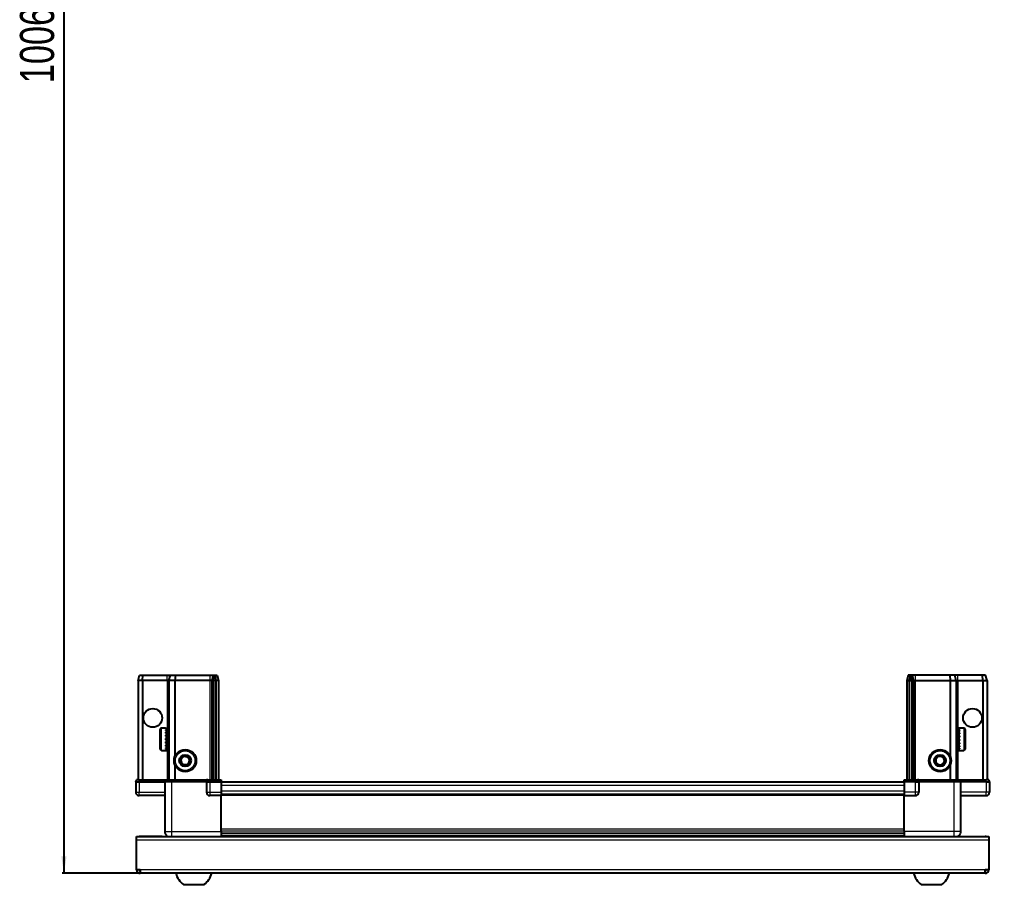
# Model space of a CAD drawing. Header units: millimetres. Extents: x 927 to 3344, y -269 to 1535.
# Drawn here: x 983 to 1551, y -269 to 238 of the extents above; entities that cross this region are included whole.
import ezdxf

# ---------------------------------------------------------------- set-up
doc = ezdxf.new("R2010")
doc.units = ezdxf.units.MM
doc.layers.add('FORMAT', color=7, linetype='Continuous')
doc.styles.add('SLDTEXTSTYLE0', font='TXT', dxfattribs={"width": 0.75})
doc.dimstyles.new('SLDDIMSTYLE0', dxfattribs={"dimtxt": 20, "dimasz": 10, "dimexe": 0, "dimexo": 0.0625, "dimgap": 5, "dimtad": 2, "dimdec": 1, "dimrnd": 1e-09, "dimzin": 12, "dimdsep": 46, "dimtxsty": 'SLDTEXTSTYLE0', "dimsah": 1, "dimcen": 0.09, "dimadec": 0, "dimazin": 3, "dimtfac": 1, "dimtofl": 0, "dimtmove": 0, "dimatfit": 3, "dimfxl": 0, "dimfrac": 2, "dimtolj": 1, "dimtzin": 12, "dimarcsym": 0})

# ---------------------------------------------------------------- blocks, each defined once
blk = doc.blocks.new('_D_8')
at = {"layer": 'FORMAT'}
for p, q in [((1052.76, 744.43), (1007.67, 744.43)), ((1008.67, 744.43), (1008.67, -262.27)), ((1053.26, -262.27), (1007.67, -262.27))]:
    blk.add_line(p, q, dxfattribs=at)
for points in [[(1008.67, 744.43), (1007.13, 734.43), (1010.21, 734.43)], [(1008.67, -262.27), (1010.21, -252.27), (1007.13, -252.27)]]:
    blk.add_solid(points, dxfattribs=at)
at = {"layer": 'FORMAT', "insert": (982.89, 200.44), "char_height": 20, "attachment_point": 1, "rotation": 90, "style": 'SLDTEXTSTYLE0'}
blk.add_mtext('1006,7', dxfattribs=at)

msp = doc.modelspace()

# ---------------------------------------------------------------- linework, layer by layer
at = {"color": 7, "linetype": 'Continuous', "lineweight": 25}
for p, q in [((1052.17, -149.27), (1052.98, -146.27)), ((1052.98, -146.27), (1054.83, -146.27)), ((1054.67, -149.27), (1054.83, -146.27)), ((1054.83, -146.27), (1069.17, -146.27)), ((1069.17, -146.27), (1070.98, -146.27)), ((1070.17, -149.27), (1070.98, -146.27)), ((1070.98, -146.27), (1074.01, -146.27)), ((1074.01, -146.27), (1073.67, -149.27)), ((1074.01, -146.27), (1094.17, -146.27)), ((1094.17, -146.27), (1095.98, -146.27)), ((1095.98, -146.27), (1095.17, -149.27)), ((1095.98, -146.27), (1096.72, -146.27)), ((1096.72, -146.27), (1096.17, -149.27)), ((1096.72, -146.27), (1097.22, -146.27)), ((1097.22, -146.27), (1097.67, -149.27)), ((1097.22, -146.27), (1098.37, -146.27)), ((1098.37, -146.27), (1099.17, -149.27)), ((1502.98, -146.27), (1502.17, -149.27)), ((1504.13, -146.27), (1502.98, -146.27)), ((1504.13, -146.27), (1503.67, -149.27)), ((1504.63, -146.27), (1504.13, -146.27)), ((1504.63, -146.27), (1505.17, -149.27)), ((1505.37, -146.27), (1504.63, -146.27)), ((1505.37, -146.27), (1506.17, -149.27)), ((1507.17, -146.27), (1505.37, -146.27)), ((1527.34, -146.27), (1507.17, -146.27)), ((1527.34, -146.27), (1527.67, -149.27)), ((1530.37, -146.27), (1527.34, -146.27)), ((1531.17, -149.27), (1530.37, -146.27)), ((1532.17, -146.27), (1530.37, -146.27)), ((1546.52, -146.27), (1532.17, -146.27)), ((1546.67, -149.27), (1546.52, -146.27)), ((1548.37, -146.27), (1546.52, -146.27)), ((1549.17, -149.27), (1548.37, -146.27)), ((1054.67, -149.27), (1052.17, -149.27)), ((1052.17, -149.27), (1052.17, -207.57)), ((1054.67, -149.27), (1054.67, -207.57)), ((1069.17, -149.27), (1054.67, -149.27)), ((1070.17, -149.27), (1069.17, -149.27)), ((1073.67, -149.27), (1070.17, -149.27)), ((1070.17, -149.27), (1070.17, -207.57)), ((1094.17, -149.27), (1073.67, -149.27)), ((1073.67, -149.27), (1073.67, -193.77)), ((1095.17, -149.27), (1094.17, -149.27)), ((1095.17, -149.27), (1095.17, -207.57)), ((1096.17, -149.27), (1095.17, -149.27)), ((1097.67, -149.27), (1096.17, -149.27)), ((1096.17, -149.27), (1096.17, -207.57)), ((1097.67, -149.27), (1097.67, -207.57)), ((1099.17, -149.27), (1097.67, -149.27)), ((1099.17, -149.27), (1099.17, -207.57)), ((1502.17, -149.27), (1503.67, -149.27)), ((1502.17, -149.27), (1502.17, -207.57)), ((1503.67, -149.27), (1505.17, -149.27)), ((1503.67, -149.27), (1503.67, -207.57)), ((1505.17, -149.27), (1505.17, -207.57)), ((1505.17, -149.27), (1506.17, -149.27)), ((1506.17, -149.27), (1506.17, -207.57)), ((1506.17, -149.27), (1507.17, -149.27)), ((1507.17, -149.27), (1527.67, -149.27)), ((1527.67, -149.27), (1527.67, -193.77)), ((1527.67, -149.27), (1531.17, -149.27)), ((1531.17, -149.27), (1531.17, -207.57)), ((1531.17, -149.27), (1532.17, -149.27)), ((1532.17, -149.27), (1546.67, -149.27)), ((1546.67, -149.27), (1546.67, -207.57)), ((1546.67, -149.27), (1549.17, -149.27)), ((1549.17, -149.27), (1549.17, -207.57)), ((1064.97, -189.47), (1064.97, -178.07)), ((1068.17, -177.27), (1065.77, -177.27)), ((1068.17, -177.27), (1068.17, -177.28)), ((1068.17, -177.28), (1068.67, -177.28)), ((1068.17, -177.47), (1068.67, -177.47)), ((1068.17, -177.47), (1068.17, -177.69)), ((1068.17, -177.69), (1068.67, -177.69)), ((1068.17, -178.26), (1068.67, -178.26)), ((1068.17, -178.26), (1068.17, -178.69)), ((1068.17, -178.69), (1068.67, -178.69)), ((1068.17, -179.6), (1068.67, -179.6)), ((1068.17, -179.6), (1068.17, -180.19)), ((1068.17, -180.19), (1068.67, -180.19)), ((1068.17, -181.34), (1068.67, -181.34)), ((1068.17, -181.34), (1068.17, -182.04)), ((1068.67, -177.47), (1068.67, -177.28)), ((1068.67, -177.69), (1068.67, -177.47)), ((1068.67, -178.26), (1068.67, -177.69)), ((1068.67, -178.69), (1068.67, -178.26)), ((1068.67, -179.6), (1068.67, -178.69)), ((1068.77, -179.37), (1068.67, -179.37)), ((1068.67, -180.19), (1068.67, -179.6)), ((1068.67, -181.34), (1068.67, -180.19)), ((1068.67, -182.04), (1068.67, -181.34)), ((1068.77, -188.17), (1068.77, -179.37)), ((1069.66, -180.46), (1069.17, -179.77)), ((1069.17, -187.77), (1069.17, -179.77)), ((1070.14, -179.77), (1069.66, -180.46)), ((1069.66, -187.08), (1069.66, -180.46)), ((1070.17, -179.77), (1070.14, -179.77)), ((1070.14, -187.77), (1070.14, -179.77)), ((1531.21, -179.77), (1531.17, -179.77)), ((1531.69, -180.46), (1531.21, -179.77)), ((1531.21, -179.77), (1531.21, -187.77)), ((1532.17, -179.77), (1531.69, -180.46)), ((1531.69, -180.46), (1531.69, -187.08)), ((1532.17, -179.77), (1532.17, -187.77)), ((1532.67, -179.37), (1532.57, -179.37)), ((1532.57, -179.37), (1532.57, -188.17)), ((1535.57, -177.27), (1532.67, -177.27)), ((1533.17, -177.27), (1532.67, -177.27)), ((1532.67, -177.27), (1532.67, -177.32)), ((1532.67, -177.32), (1532.67, -177.61)), ((1533.17, -177.32), (1532.67, -177.32)), ((1533.17, -177.61), (1532.67, -177.61)), ((1532.67, -177.61), (1532.67, -177.88)), ((1533.17, -177.88), (1532.67, -177.88)), ((1532.67, -177.88), (1532.67, -178.54)), ((1533.17, -178.54), (1532.67, -178.54)), ((1532.67, -178.54), (1532.67, -179.02)), ((1532.67, -179.02), (1532.67, -179.99)), ((1533.17, -179.02), (1532.67, -179.02)), ((1533.17, -179.99), (1532.67, -179.99)), ((1532.67, -179.99), (1532.67, -180.62)), ((1532.67, -180.62), (1532.67, -181.81)), ((1533.17, -180.62), (1532.67, -180.62)), ((1533.17, -177.32), (1533.17, -177.27)), ((1533.17, -177.88), (1533.17, -177.61)), ((1533.17, -179.02), (1533.17, -178.54)), ((1533.17, -180.62), (1533.17, -179.99)), ((1536.37, -178.07), (1536.37, -189.47)), ((1068.17, -182.04), (1068.67, -182.04)), ((1068.17, -183.32), (1068.67, -183.32)), ((1068.17, -183.32), (1068.17, -184.06)), ((1068.17, -183.47), (1068.67, -183.47)), ((1068.17, -183.97), (1068.67, -183.97)), ((1068.17, -184.06), (1068.67, -184.06)), ((1068.17, -185.35), (1068.67, -185.35)), ((1068.17, -185.35), (1068.17, -186.05)), ((1068.17, -186.05), (1068.67, -186.05)), ((1068.17, -187.22), (1068.67, -187.22)), ((1068.17, -187.22), (1068.17, -187.82)), ((1068.67, -183.32), (1068.67, -182.04)), ((1068.67, -183.47), (1068.67, -183.32)), ((1068.67, -184.06), (1068.67, -183.97)), ((1068.67, -185.35), (1068.67, -184.06)), ((1068.67, -186.05), (1068.67, -185.35)), ((1068.67, -187.22), (1068.67, -186.05)), ((1068.67, -187.82), (1068.67, -187.22)), ((1069.17, -187.77), (1069.66, -187.08)), ((1069.66, -187.08), (1070.14, -187.77)), ((1531.21, -187.77), (1531.69, -187.08)), ((1531.69, -187.08), (1532.17, -187.77)), ((1533.17, -181.81), (1532.67, -181.81)), ((1532.67, -181.81), (1532.67, -182.45)), ((1533.17, -182.45), (1532.67, -182.45)), ((1532.67, -182.53), (1532.67, -183.82)), ((1533.17, -182.53), (1532.67, -182.53)), ((1533.17, -183.82), (1532.67, -183.82)), ((1533.17, -184.31), (1532.67, -184.31)), ((1532.67, -184.31), (1532.67, -184.56)), ((1532.67, -184.56), (1532.67, -185.83)), ((1533.17, -184.56), (1532.67, -184.56)), ((1533.17, -185.83), (1532.67, -185.83)), ((1532.67, -185.83), (1532.67, -186.52)), ((1532.67, -186.52), (1532.67, -187.63)), ((1533.17, -186.52), (1532.67, -186.52)), ((1533.17, -182.53), (1533.17, -181.81)), ((1533.17, -184.56), (1533.17, -183.82)), ((1533.17, -186.52), (1533.17, -185.83)), ((1065.77, -190.27), (1068.17, -190.27)), ((1068.17, -187.82), (1068.67, -187.82)), ((1068.17, -188.75), (1068.67, -188.75)), ((1068.17, -188.75), (1068.17, -189.2)), ((1068.17, -189.2), (1068.67, -189.2)), ((1068.17, -189.8), (1068.67, -189.8)), ((1068.17, -189.8), (1068.17, -190.04)), ((1068.17, -190.04), (1068.67, -190.04)), ((1068.17, -190.26), (1068.67, -190.26)), ((1068.17, -190.26), (1068.17, -190.27)), ((1068.17, -190.27), (1068.67, -190.27)), ((1068.67, -188.75), (1068.67, -187.82)), ((1068.67, -188.17), (1068.77, -188.17)), ((1068.67, -189.2), (1068.67, -188.75)), ((1068.67, -189.8), (1068.67, -189.2)), ((1068.67, -190.04), (1068.67, -189.8)), ((1068.67, -190.26), (1068.67, -190.04)), ((1068.67, -190.27), (1068.67, -190.26)), ((1070.14, -187.77), (1070.17, -187.77)), ((1531.17, -187.77), (1531.21, -187.77)), ((1532.57, -188.17), (1532.67, -188.17)), ((1533.17, -187.63), (1532.67, -187.63)), ((1532.67, -187.63), (1532.67, -188.2)), ((1532.67, -188.2), (1532.67, -189.06)), ((1533.17, -188.2), (1532.67, -188.2)), ((1533.17, -189.06), (1532.67, -189.06)), ((1532.67, -189.06), (1532.67, -189.46)), ((1532.67, -189.46), (1532.67, -189.97)), ((1533.17, -189.46), (1532.67, -189.46)), ((1533.17, -189.97), (1532.67, -189.97)), ((1532.67, -189.97), (1532.67, -190.15)), ((1532.67, -190.15), (1532.67, -190.27)), ((1533.17, -190.15), (1532.67, -190.15)), ((1532.67, -190.27), (1535.57, -190.27)), ((1533.17, -188.2), (1533.17, -187.63)), ((1533.17, -189.46), (1533.17, -189.06)), ((1533.17, -190.15), (1533.17, -189.97)), ((1073.67, -198.77), (1073.67, -207.57)), ((1527.67, -198.77), (1527.67, -207.57)), ((1051.17, -207.57), (1050.67, -208.44)), ((1050.67, -208.77), (1050.67, -208.44)), ((1050.67, -208.77), (1052.67, -208.77)), ((1050.67, -208.77), (1050.67, -214.77)), ((1052.67, -207.57), (1051.17, -207.57)), ((1052.67, -207.57), (1067.47, -207.57)), ((1067.47, -208.77), (1052.67, -208.77)), ((1052.67, -208.77), (1067.47, -208.77)), ((1067.47, -207.57), (1067.67, -207.57)), ((1067.67, -208.77), (1067.47, -208.77)), ((1067.67, -208.77), (1067.67, -207.57)), ((1067.67, -207.57), (1071.67, -207.57)), ((1071.67, -208.77), (1067.67, -208.77)), ((1067.67, -208.77), (1067.67, -237.77)), ((1071.67, -207.57), (1091.97, -207.57)), ((1091.97, -208.77), (1071.67, -208.77)), ((1091.97, -207.57), (1092.17, -207.57)), ((1092.17, -208.77), (1091.97, -208.77)), ((1092.17, -208.77), (1092.17, -207.57)), ((1092.85, -207.57), (1092.17, -207.57)), ((1092.17, -208.77), (1094.17, -208.77)), ((1092.17, -208.77), (1092.17, -214.77)), ((1092.85, -207.57), (1100.67, -207.57)), ((1100.67, -208.44), (1094.17, -208.44)), ((1100.67, -208.77), (1094.17, -208.77)), ((1094.17, -208.77), (1100.67, -208.77)), ((1100.67, -207.57), (1100.67, -208.44)), ((1100.67, -208.44), (1100.67, -208.44)), ((1100.67, -208.77), (1100.67, -208.44)), ((1100.67, -208.77), (1100.67, -208.77)), ((1100.67, -208.77), (1100.67, -214.77)), ((1500.67, -208.92), (1100.67, -208.92)), ((1500.67, -208.44), (1500.67, -207.57)), ((1500.67, -207.57), (1508.5, -207.57)), ((1507.17, -208.44), (1500.67, -208.44)), ((1500.67, -208.77), (1500.67, -208.44)), ((1507.17, -208.77), (1500.67, -208.77)), ((1500.67, -208.77), (1500.67, -214.77)), ((1507.17, -208.77), (1509.17, -208.77)), ((1509.17, -208.77), (1507.17, -208.77)), ((1509.17, -207.57), (1508.5, -207.57)), ((1509.17, -208.77), (1509.17, -207.57)), ((1509.17, -207.57), (1509.37, -207.57)), ((1509.37, -208.77), (1509.17, -208.77)), ((1509.17, -208.77), (1509.17, -214.77)), ((1509.37, -207.57), (1529.67, -207.57)), ((1529.67, -208.77), (1509.37, -208.77)), ((1529.67, -207.57), (1533.67, -207.57)), ((1533.67, -208.77), (1529.67, -208.77)), ((1533.67, -208.77), (1533.67, -207.57)), ((1533.67, -207.57), (1533.87, -207.57)), ((1533.87, -208.77), (1533.67, -208.77)), ((1533.67, -208.77), (1533.67, -237.77)), ((1533.87, -207.57), (1548.67, -207.57)), ((1548.67, -208.77), (1533.87, -208.77)), ((1550.17, -207.57), (1548.67, -207.57)), ((1548.67, -208.77), (1550.67, -208.77)), ((1550.67, -208.44), (1550.17, -207.57)), ((1550.67, -208.44), (1550.17, -207.57)), ((1550.67, -208.77), (1550.67, -208.44)), ((1550.67, -208.77), (1550.67, -208.44)), ((1550.67, -208.77), (1550.67, -208.77)), ((1550.67, -208.77), (1550.67, -214.77)), ((1100.67, -214.77), (1100.67, -216.77)), ((1500.67, -214.77), (1500.67, -216.77)), ((1067.67, -216.77), (1052.67, -216.77)), ((1100.67, -216.77), (1094.17, -216.77)), ((1500.67, -216.12), (1100.67, -216.12)), ((1100.67, -237.77), (1100.67, -216.77)), ((1500.67, -216.77), (1507.17, -216.77)), ((1500.67, -237.77), (1500.67, -216.77)), ((1533.67, -216.77), (1548.67, -216.77)), ((1051.17, -242.87), (1051.17, -240.77)), ((1051.17, -240.77), (1550.17, -240.77)), ((1051.17, -260.17), (1051.17, -242.87)), ((1066.17, -240.67), (1053.27, -240.67)), ((1066.17, -240.67), (1066.17, -240.77)), ((1100.67, -238.8), (1500.67, -238.8)), ((1100.67, -238.83), (1500.67, -238.83)), ((1124.55, -240.62), (1100.67, -240.62)), ((1119.17, -240.77), (1119.17, -240.62)), ((1119.21, -240.77), (1119.21, -240.62)), ((1119.48, -240.77), (1119.48, -240.62)), ((1119.74, -240.77), (1119.74, -240.62)), ((1120.39, -240.77), (1120.39, -240.62)), ((1120.86, -240.77), (1120.86, -240.62)), ((1121.82, -240.77), (1121.82, -240.62)), ((1122.44, -240.77), (1122.44, -240.62)), ((1123.63, -240.77), (1123.63, -240.62)), ((1124.29, -240.77), (1124.29, -240.62)), ((1124.34, -240.77), (1124.34, -240.62)), ((1125.64, -240.62), (1124.55, -240.62)), ((1126.37, -240.62), (1125.64, -240.62)), ((1125.64, -240.77), (1125.64, -240.62)), ((1125.64, -240.62), (1125.64, -240.62)), ((1125.65, -240.77), (1125.65, -240.62)), ((1126.15, -240.77), (1126.15, -240.62)), ((1126.38, -240.62), (1126.37, -240.62)), ((1126.38, -240.77), (1126.38, -240.62)), ((1126.79, -240.62), (1126.38, -240.62)), ((1474.55, -240.62), (1126.79, -240.62)), ((1127.65, -240.77), (1127.65, -240.62)), ((1128.34, -240.77), (1128.34, -240.62)), ((1129.47, -240.77), (1129.47, -240.62)), ((1130.04, -240.77), (1130.04, -240.62)), ((1130.91, -240.77), (1130.91, -240.62)), ((1131.31, -240.77), (1131.31, -240.62)), ((1131.84, -240.77), (1131.84, -240.62)), ((1132.04, -240.77), (1132.04, -240.62)), ((1132.17, -240.77), (1132.17, -240.62)), ((1469.18, -240.77), (1469.18, -240.62)), ((1469.35, -240.77), (1469.35, -240.62)), ((1469.56, -240.77), (1469.56, -240.62)), ((1470.12, -240.77), (1470.12, -240.62)), ((1470.54, -240.77), (1470.54, -240.62)), ((1471.43, -240.77), (1471.43, -240.62)), ((1472.02, -240.77), (1472.02, -240.62)), ((1473.16, -240.77), (1473.16, -240.62)), ((1473.86, -240.77), (1473.86, -240.62)), ((1475.14, -240.62), (1474.55, -240.62)), ((1475.87, -240.62), (1475.14, -240.62)), ((1475.14, -240.77), (1475.14, -240.62)), ((1475.14, -240.62), (1475.14, -240.62)), ((1475.31, -240.77), (1475.31, -240.62)), ((1475.81, -240.77), (1475.81, -240.62)), ((1475.87, -240.77), (1475.87, -240.62)), ((1476.9, -240.62), (1475.87, -240.62)), ((1475.87, -240.62), (1475.87, -240.62)), ((1500.67, -240.62), (1476.79, -240.62)), ((1477.16, -240.77), (1477.16, -240.62)), ((1477.87, -240.77), (1477.87, -240.62)), ((1479.05, -240.77), (1479.05, -240.62)), ((1479.65, -240.77), (1479.65, -240.62)), ((1480.6, -240.77), (1480.6, -240.62)), ((1481.05, -240.77), (1481.05, -240.62)), ((1481.67, -240.77), (1481.67, -240.62)), ((1481.91, -240.77), (1481.91, -240.62)), ((1482.15, -240.77), (1482.15, -240.62)), ((1482.17, -240.77), (1482.17, -240.62)), ((1535.17, -240.67), (1535.17, -240.77)), ((1535.17, -240.67), (1548.07, -240.67)), ((1550.17, -240.77), (1550.17, -242.87)), ((1550.17, -242.87), (1550.17, -260.17)), ((1053.27, -260.17), (1051.17, -260.17)), ((1053.27, -260.17), (1053.27, -262.27)), ((1550.17, -260.17), (1548.07, -260.17)), ((1548.07, -262.27), (1548.07, -260.17)), ((1548.07, -262.27), (1053.27, -262.27)), ((1078.67, -268.87), (1090.67, -268.87)), ((1510.67, -268.87), (1522.67, -268.87))]:
    msp.add_line(p, q, dxfattribs=at)
at = {"color": 8, "linetype": 'Continuous', "lineweight": 18}
for p, q in [((1069.17, -149.27), (1069.17, -146.27)), ((1094.17, -146.27), (1094.17, -149.27)), ((1507.17, -146.27), (1507.17, -149.27)), ((1532.17, -149.27), (1532.17, -146.27)), ((1069.17, -149.27), (1069.17, -179.77)), ((1094.17, -149.27), (1094.17, -207.57)), ((1507.17, -149.27), (1507.17, -207.57)), ((1532.17, -149.27), (1532.17, -179.77)), ((1065.77, -190.27), (1065.77, -177.27)), ((1535.57, -177.27), (1535.57, -190.27)), ((1069.17, -187.77), (1069.17, -207.57)), ((1532.17, -187.77), (1532.17, -207.57)), ((1052.67, -208.77), (1052.67, -207.57)), ((1052.67, -208.77), (1052.67, -214.77)), ((1067.47, -208.77), (1067.47, -207.57)), ((1071.67, -208.77), (1071.67, -207.57)), ((1071.67, -208.77), (1071.67, -237.77)), ((1091.97, -208.77), (1091.97, -207.57)), ((1094.17, -208.77), (1094.17, -208.44)), ((1094.17, -208.77), (1094.17, -214.77)), ((1100.67, -208.77), (1100.67, -208.44)), ((1507.17, -208.77), (1507.17, -208.44)), ((1507.17, -208.77), (1507.17, -214.77)), ((1509.37, -207.57), (1509.37, -208.77)), ((1529.67, -208.77), (1529.67, -207.57)), ((1529.67, -208.77), (1529.67, -237.77)), ((1533.87, -207.57), (1533.87, -208.77)), ((1548.67, -208.77), (1548.67, -207.57)), ((1548.67, -208.77), (1548.67, -214.77)), ((1050.67, -214.77), (1052.67, -214.77)), ((1052.67, -214.77), (1067.67, -214.77)), ((1052.67, -216.77), (1052.67, -214.77)), ((1092.17, -214.77), (1094.17, -214.77)), ((1094.17, -214.77), (1100.67, -214.77)), ((1094.17, -214.77), (1094.17, -216.77)), ((1500.67, -210.92), (1100.67, -210.92)), ((1500.67, -214.12), (1100.67, -214.12)), ((1507.17, -214.77), (1500.67, -214.77)), ((1509.17, -214.77), (1507.17, -214.77)), ((1507.17, -214.77), (1507.17, -216.77)), ((1548.67, -214.77), (1533.67, -214.77)), ((1550.67, -214.77), (1548.67, -214.77)), ((1548.67, -216.77), (1548.67, -214.77)), ((1500.67, -216.77), (1100.67, -216.77)), ((1071.67, -237.77), (1100.67, -237.77)), ((1100.67, -236.18), (1500.67, -236.18)), ((1500.67, -237.59), (1100.67, -237.59)), ((1529.67, -237.77), (1500.67, -237.77)), ((1550.17, -242.87), (1051.17, -242.87)), ((1053.27, -240.77), (1053.27, -240.67)), ((1100.67, -240.04), (1500.67, -240.04)), ((1548.07, -240.77), (1548.07, -240.67)), ((1548.07, -260.17), (1053.27, -260.17))]:
    msp.add_line(p, q, dxfattribs=at)
at = {"color": 7, "linetype": 'Continuous', "lineweight": 25, "flags": 128}
for points in [[(1053.27, -240.67), (1052.86, -240.71), (1052.63, -240.77)], [(1548.71, -240.77), (1548.48, -240.71), (1548.07, -240.67)]]:
    msp.add_lwpolyline(points, dxfattribs=at)
at = {"color": 7, "linetype": 'Continuous', "lineweight": 25}
for centre, radius in [((1060.67, -171.27), 5.5), ((1540.67, -171.27), 5.5), ((1079.67, -196.27), 6.5), ((1079.67, -196.27), 3.46), ((1521.67, -196.27), 6.5), ((1521.67, -196.27), 3.46)]:
    msp.add_circle(centre, radius, dxfattribs=at)
at = {"color": 8, "linetype": 'Continuous', "lineweight": 18}
for centre in [(1079.67, -196.27), (1521.67, -196.27)]:
    msp.add_circle(centre, 5.7, dxfattribs=at)
at = {"color": 7, "linetype": 'Continuous', "lineweight": 25}
for centre, radius, start, end in [((1065.77, -178.07), 0.8, 90, 180), ((1069.17, -179.37), 0.4, 180, 270), ((1532.17, -179.37), 0.4, 270, 0), ((1535.57, -178.07), 0.8, 360, 90), ((1065.77, -189.47), 0.8, 180, 270), ((1069.17, -188.17), 0.4, 90, 180), ((1532.17, -188.17), 0.4, 360, 90), ((1535.57, -189.47), 0.8, 270, 0), ((1079.67, -196.27), 2.5, 147.376, 207.376), ((1079.67, -196.27), 2.5, 207.376, 267.376), ((1079.67, -196.27), 2.5, 87.376, 147.376), ((1079.67, -196.27), 2.5, 267.376, 327.376), ((1079.67, -196.27), 2.5, 27.376, 87.376), ((1079.67, -196.27), 2.5, 327.376, 27.376), ((1521.67, -196.27), 2.5, 134.6767, 194.6767), ((1521.67, -196.27), 2.5, 194.6767, 254.6767), ((1521.67, -196.27), 2.5, 74.6767, 134.6767), ((1521.67, -196.27), 2.5, 254.6767, 314.6767), ((1521.67, -196.27), 2.5, 14.6767, 74.6767), ((1521.67, -196.27), 2.5, 314.6767, 14.6767), ((1052.67, -214.77), 2, 180, 270), ((1094.17, -214.77), 2, 180, 270), ((1507.17, -214.77), 2, 270, 0), ((1548.67, -214.77), 2, 270, 0), ((1053.27, -260.17), 2.1, 180, 270), ((1053.27, -260.17), 0.6, 180, 270), ((1548.07, -260.17), 0.6, 270, 0), ((1548.07, -260.17), 2.1, 270, 0), ((1085.7, -259.25), 11.91, 194.7004, 233.8734), ((1083.65, -259.25), 11.91, 306.1266, 345.2996), ((1517.7, -259.25), 11.91, 194.7004, 233.8734), ((1515.65, -259.25), 11.91, 306.1266, 345.2996)]:
    msp.add_arc(centre, radius, start, end, dxfattribs=at)
for centre, start_param, end_param in [((1094.17, -204.98), 2.418858, 3.141593), ((1507.17, -204.98), 3.141593, 3.864327)]:
    msp.add_ellipse(centre, major_axis=(0, 3.46), ratio=0.57735, start_param=start_param, end_param=end_param, dxfattribs=at)
for points, knots in [([(1076.79, -196.14), (1077.07, -195.71), (1077.59, -194.9), (1078.1, -194.09), (1078.34, -193.71)], [0, 0, 0, 0, 0.534686, 1, 1, 1, 1]), ([(1078.12, -198.71), (1078.06, -198.59), (1077.78, -198.06), (1077.33, -197.18), (1076.95, -196.45), (1076.79, -196.14)], [0, 0, 0, 0, 0.133125, 0.637099, 1, 1, 1, 1]), ([(1081, -198.84), (1080.48, -198.81), (1079.52, -198.77), (1078.56, -198.73), (1078.12, -198.71)], [0, 0, 0, 0, 0.534686, 1, 1, 1, 1]), ([(1078.34, -193.71), (1078.86, -193.73), (1079.82, -193.78), (1080.78, -193.82), (1081.23, -193.84)], [0, 0, 0, 0, 0.534686, 1, 1, 1, 1]), ([(1082.56, -196.41), (1082.28, -196.84), (1081.76, -197.65), (1081.24, -198.46), (1081, -198.84)], [0, 0, 0, 0, 0.534686, 1, 1, 1, 1]), ([(1081.23, -193.84), (1081.39, -194.15), (1081.77, -194.88), (1082.22, -195.76), (1082.5, -196.3), (1082.56, -196.41)], [0, 0, 0, 0, 0.362901, 0.866875, 1, 1, 1, 1]), ([(1518.89, -195.51), (1519.25, -195.15), (1519.94, -194.47), (1520.62, -193.8), (1520.94, -193.48)], [0, 0, 0, 0, 0.534686, 1, 1, 1, 1]), ([(1519.62, -198.3), (1519.53, -197.97), (1519.32, -197.17), (1519.07, -196.21), (1518.92, -195.63), (1518.89, -195.51)], [0, 0, 0, 0, 0.362901, 0.866875, 1, 1, 1, 1]), ([(1522.4, -199.07), (1521.91, -198.93), (1520.98, -198.68), (1520.05, -198.42), (1519.62, -198.3)], [0, 0, 0, 0, 0.534686, 1, 1, 1, 1]), ([(1520.94, -193.48), (1521.44, -193.62), (1522.37, -193.87), (1523.29, -194.13), (1523.73, -194.24)], [0, 0, 0, 0, 0.534686, 1, 1, 1, 1]), ([(1524.46, -197.04), (1524.09, -197.4), (1523.4, -198.08), (1522.72, -198.75), (1522.4, -199.07)], [0, 0, 0, 0, 0.534686, 1, 1, 1, 1]), ([(1523.73, -194.24), (1523.76, -194.37), (1523.91, -194.94), (1524.16, -195.91), (1524.37, -196.7), (1524.46, -197.04)], [0, 0, 0, 0, 0.133125, 0.637099, 1, 1, 1, 1]), ([(1067.67, -237.77), (1067.72, -238.21), (1067.79, -238.89), (1068.23, -239.71), (1068.68, -240.26), (1069.09, -240.62), (1069.35, -240.75), (1069.39, -240.77)], [0, 0, 0, 0, 0.3630185, 0.5584377, 0.7580039, 0.9575702, 1, 1, 1, 1]), ([(1100.67, -237.77), (1100.67, -238.17), (1100.67, -238.96), (1100.67, -239.98), (1100.67, -240.61), (1100.67, -240.76), (1100.67, -240.77)], [0, 0, 0, 0, 0.32552, 0.65104, 0.97656, 1, 1, 1, 1]), ([(1500.67, -237.77), (1500.67, -238.17), (1500.67, -238.96), (1500.67, -239.98), (1500.67, -240.61), (1500.67, -240.76), (1500.67, -240.77)], [0, 0, 0, 0, 0.32552, 0.65104, 0.97656, 1, 1, 1, 1]), ([(1533.67, -237.77), (1533.63, -238.21), (1533.55, -238.89), (1533.12, -239.71), (1532.66, -240.26), (1532.26, -240.62), (1532, -240.75), (1531.95, -240.77)], [0, 0, 0, 0, 0.363018, 0.558438, 0.758004, 0.95757, 1, 1, 1, 1])]:
    msp.add_open_spline(points, degree=3, knots=knots, dxfattribs=at)
at = {"color": 8, "linetype": 'Continuous', "lineweight": 18}
for points in [[(1067.67, -237.77), (1067.73, -237.77), (1067.85, -237.77), (1068.78, -237.77), (1070.1, -237.77), (1071.15, -237.77), (1071.67, -237.77)], [(1533.67, -237.77), (1533.61, -237.77), (1533.49, -237.77), (1532.57, -237.77), (1531.24, -237.77), (1530.2, -237.77), (1529.67, -237.77)]]:
    msp.add_open_spline(points, degree=3, dxfattribs=at)
for points, knots in [([(1071.67, -237.77), (1071.67, -238.21), (1071.67, -238.89), (1071.67, -239.71), (1071.67, -240.26), (1071.67, -240.62), (1071.67, -240.75), (1071.67, -240.77)], [0, 0, 0, 0, 0.3630185, 0.5584377, 0.7580039, 0.9575702, 1, 1, 1, 1]), ([(1529.67, -237.77), (1529.67, -238.21), (1529.67, -238.89), (1529.67, -239.71), (1529.67, -240.26), (1529.67, -240.62), (1529.67, -240.75), (1529.67, -240.77)], [0, 0, 0, 0, 0.363018, 0.558438, 0.758004, 0.95757, 1, 1, 1, 1])]:
    msp.add_open_spline(points, degree=3, knots=knots, dxfattribs=at)

# ---------------------------------------------------------------- dimensions: what is measured, and where the dimension line sits
at = {"layer": 'FORMAT'}
dim = msp.add_linear_dim(base=(1008.67, -262.27), p1=(1052.77, 744.43), p2=(1053.27, -262.27), angle=90, dimstyle='SLDDIMSTYLE0', dxfattribs=at)
dim.commit()
dim.dimension.update_dxf_attribs({"geometry": '_D_8', "text_midpoint": (1008.67, 241.08), "dimtype": 160})

doc.saveas('drawing.dxf')
